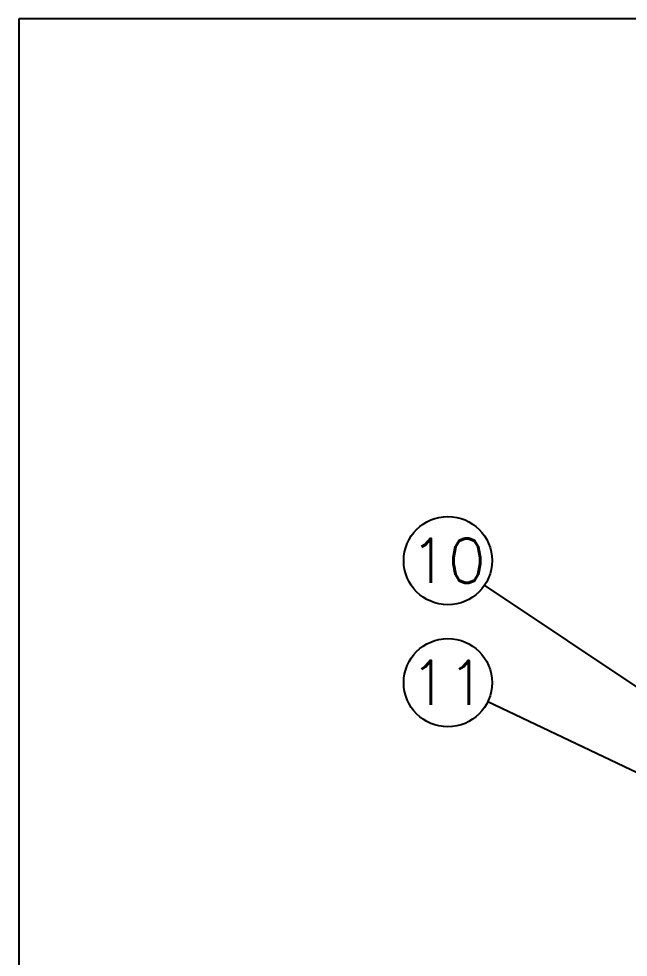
# Model space of a CAD drawing. Extents: x 230 to 4050, y 0 to 2754.
# Drawn here: x 230 to 575, y 2222 to 2754 of the extents above; entities that cross this region are included whole.
import ezdxf
from ezdxf.enums import TextEntityAlignment as Align

# ---------------------------------------------------------------- set-up
doc = ezdxf.new("R2010")
doc.units = 0
doc.layers.get('0').update_dxf_attribs({"linetype": 'CONTINUOUS'})
doc.layers.add('SUNPOU', color=7, linetype='CONTINUOUS')
doc.layers.add('WAKU', color=7, linetype='CONTINUOUS')
doc.styles.get("Standard").update_dxf_attribs({"font": 'SIMPLEX.shx', "bigfont": 'extfont.shx'})
doc.dimstyles.get("Standard").update_dxf_attribs({"dimscale": 10, "dimtxt": 2, "dimasz": 3, "dimexe": 1, "dimexo": 1, "dimgap": 0.6, "dimtad": 3, "dimdec": 0, "dimzin": 0, "dimdsep": 46, "dimtxsty": 'STANDARD', "dimblk1": 'OPEN', "dimblk2": 'OPEN', "dimsah": 1, "dimcen": 1.5, "dimadec": 0, "dimazin": 0, "dimtfac": 1, "dimtdec": 0, "dimtmove": 0, "dimatfit": 0, "dimldrblk": 'DOTSMALL', "dimfxl": 1, "dimtvp": 1, "dimtolj": 1, "dimtzin": 0, "dimarcsym": 0})

# ---------------------------------------------------------------- blocks, each defined once
blk = doc.blocks.new('_DotSmall')
at = {"color": 0, "linetype": 'ByBlock', "const_width": 0.5}
blk.add_lwpolyline([(-0.0625, 0, 1), (0.0625, 0, 1)], format="xyb", close=True, dxfattribs=at)
blk = doc.blocks.new('_OPEN')
at = {"color": 0, "linetype": 'ByBlock'}
for p, q in [((-1, 0.167), (0, 0)), ((0, 0), (-1, -0.167)), ((0, 0), (-1, 0))]:
    blk.add_line(p, q, dxfattribs=at)

msp = doc.modelspace()

# ---------------------------------------------------------------- linework, layer by layer
at = {"layer": 'SUNPOU'}
for centre in [(472.9, 2446.66), (472.9, 2377.55)]:
    msp.add_circle(centre, 25, dxfattribs=at)
at = {"layer": 'WAKU', "color": 6}
for p, q in [((4050, 2753.5), (230, 2753.5)), ((230, 2753.5), (230, 0))]:
    msp.add_line(p, q, dxfattribs=at)

# ---------------------------------------------------------------- texts
at = {"layer": 'SUNPOU'}
for s, p in [('10', (472.9, 2446.66)), ('11', (472.9, 2377.55))]:
    msp.add_text(s, height=25, dxfattribs=at).set_placement(p, align=Align.MIDDLE)

# ---------------------------------------------------------------- leaders
for points in [[(642.29, 2333.43), (493.69, 2432.77)], [(643.14, 2296.46), (495.47, 2366.8)]]:
    msp.add_leader(points, dimstyle='STANDARD', dxfattribs=at)

doc.saveas('drawing.dxf')
